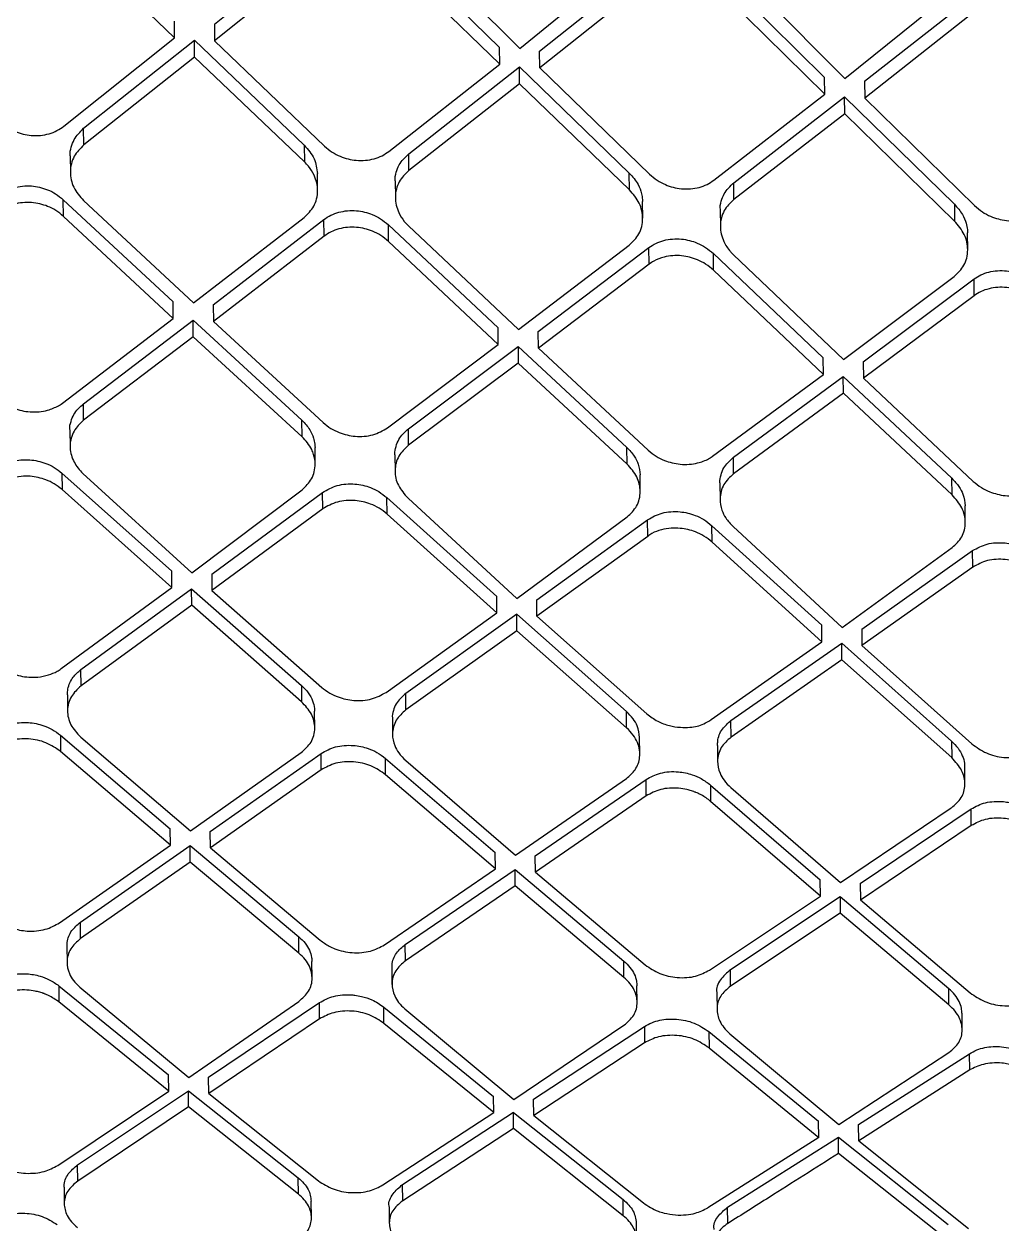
# Model space of a CAD drawing. Extents: x 832 to 912, y 781 to 934.
# Drawn here: x 854.714 to 855.789, y 879.053 to 880.372 of the extents above; entities that cross this region are included whole.
import ezdxf

# ---------------------------------------------------------------- set-up
doc = ezdxf.new("R2010")
doc.units = 0
doc.header["$MEASUREMENT"] = 0
doc.layers.add('1', color=4, linetype='Continuous')

# ---------------------------------------------------------------- blocks, each defined once
blk = doc.blocks.new('pillow top view')
at = {"layer": '1', "color": 3, "linetype": 'Continuous', "lineweight": 25}
for p, q in [((2.3288, -3.4633), (2.2127, -3.3423)), ((2.3732, -3.45), (2.4987, -3.357)), ((2.4981, -3.3754), (2.3726, -3.4684)), ((2.5692, -3.3655), (2.6851, -3.4881)), ((2.5923, -3.3658), (2.7073, -3.4899)), ((2.6846, -3.5065), (2.5686, -3.384)), ((2.7073, -3.4899), (2.832, -3.3963)), ((2.729, -3.4937), (2.8544, -3.4018)), ((2.9249, -3.4111), (3.0408, -3.5351)), ((2.948, -3.4116), (3.063, -3.5372)), ((2.8539, -3.4203), (2.7284, -3.5121)), ((3.0402, -3.5536), (2.9243, -3.4296)), ((2.3288, -3.4633), (2.3293, -3.4449)), ((2.3732, -3.45), (2.3726, -3.4684)), ((3.063, -3.5372), (3.1877, -3.4445)), ((3.0846, -3.5411), (3.2101, -3.4503)), ((2.2033, -3.5554), (2.3288, -3.4633)), ((2.2249, -3.5586), (2.3504, -3.4668)), ((2.3498, -3.4852), (2.3504, -3.4668)), ((2.3504, -3.4668), (2.4664, -3.5868)), ((2.3726, -3.4684), (2.4887, -3.5887)), ((3.2095, -3.4688), (3.0841, -3.5596)), ((2.3498, -3.4852), (2.2244, -3.5769)), ((2.4659, -3.6051), (2.3498, -3.4852)), ((2.6846, -3.5065), (2.6851, -3.4881)), ((2.7284, -3.5121), (2.729, -3.4937)), ((2.5591, -3.5973), (2.6846, -3.5065)), ((2.5808, -3.6008), (2.7062, -3.5102)), ((2.7056, -3.5287), (2.7062, -3.5103)), ((2.7062, -3.5102), (2.8222, -3.6316)), ((2.7284, -3.5121), (2.8444, -3.6338)), ((2.7056, -3.5287), (2.5802, -3.6191)), ((2.8216, -3.65), (2.7056, -3.5287)), ((3.0402, -3.5536), (3.0408, -3.5351)), ((3.0846, -3.5411), (3.0841, -3.5596)), ((2.2244, -3.5769), (2.2249, -3.5586)), ((2.9148, -3.6432), (3.0402, -3.5536)), ((2.9365, -3.6468), (3.0619, -3.5575)), ((3.0613, -3.576), (3.0619, -3.5575)), ((3.0619, -3.5575), (3.1778, -3.6802)), ((3.0841, -3.5596), (3.2, -3.6826)), ((2.209, -3.5881), (2.2084, -3.6064)), ((2.4664, -3.5868), (2.4659, -3.6051)), ((3.0613, -3.576), (2.9359, -3.6652)), ((3.1772, -3.6986), (3.0613, -3.576)), ((2.5802, -3.6191), (2.5808, -3.6008)), ((2.4791, -3.6369), (2.4797, -3.6186)), ((2.1989, -3.6544), (2.1994, -3.6361)), ((2.1994, -3.6361), (2.3156, -3.7531)), ((2.2216, -3.638), (2.3378, -3.7552)), ((2.5648, -3.6301), (2.5642, -3.6484)), ((2.8216, -3.65), (2.8222, -3.6316)), ((2.9359, -3.6652), (2.9365, -3.6468)), ((2.315, -3.7713), (2.1989, -3.6544)), ((2.3378, -3.7552), (2.4632, -3.6661)), ((2.8349, -3.6819), (2.8354, -3.6636)), ((2.3594, -3.7582), (2.4848, -3.6694)), ((2.4842, -3.6877), (2.4848, -3.6694)), ((2.5547, -3.6963), (2.5553, -3.678)), ((2.5553, -3.678), (2.6714, -3.7961)), ((2.5775, -3.6801), (2.6936, -3.7986)), ((2.9205, -3.6759), (2.9199, -3.6943)), ((3.1778, -3.6802), (3.1773, -3.6986)), ((2.4842, -3.6877), (2.3589, -3.7764)), ((2.6708, -3.8144), (2.5547, -3.6963)), ((2.6936, -3.7986), (2.8189, -3.7109)), ((2.7152, -3.8017), (2.8405, -3.7144)), ((2.84, -3.7327), (2.8405, -3.7144)), ((3.1905, -3.7307), (3.1911, -3.7123)), ((2.84, -3.7327), (2.7147, -3.8199)), ((2.9104, -3.742), (2.911, -3.7237)), ((2.911, -3.7237), (3.0271, -3.843)), ((2.9332, -3.7261), (3.0492, -3.8458)), ((3.0265, -3.8613), (2.9104, -3.7421)), ((2.315, -3.7713), (2.3156, -3.7531)), ((2.3594, -3.7582), (2.3589, -3.7764)), ((3.0492, -3.8458), (3.1745, -3.7595)), ((2.1897, -3.8594), (2.315, -3.7713)), ((3.0709, -3.8491), (3.1962, -3.7631)), ((3.1956, -3.7815), (3.1962, -3.7632)), ((2.2125, -3.8611), (2.3367, -3.7742)), ((2.3361, -3.7924), (2.3367, -3.7742)), ((2.3367, -3.7742), (2.4517, -3.8887)), ((2.3589, -3.7764), (2.475, -3.8923)), ((3.1956, -3.7815), (3.0703, -3.8673)), ((2.3361, -3.7924), (2.212, -3.8793)), ((2.4512, -3.9069), (2.3361, -3.7924)), ((2.6708, -3.8144), (2.6714, -3.7961)), ((2.7147, -3.8199), (2.7152, -3.8017)), ((2.5455, -3.9008), (2.6708, -3.8144)), ((2.5684, -3.9028), (2.6925, -3.8174)), ((2.6925, -3.8175), (2.6919, -3.8357)), ((2.6925, -3.8174), (2.8075, -3.933)), ((2.7147, -3.8199), (2.8308, -3.9369)), ((2.6919, -3.8357), (2.5678, -3.921)), ((2.8069, -3.9512), (2.6919, -3.8357)), ((3.0265, -3.8613), (3.0271, -3.843)), ((3.0709, -3.8491), (3.0703, -3.8673)), ((2.212, -3.8793), (2.2125, -3.8611)), ((2.9012, -3.9462), (3.0265, -3.8613)), ((2.9241, -3.9484), (3.0481, -3.8646)), ((3.0476, -3.8828), (3.0481, -3.8646)), ((3.0481, -3.8646), (3.1631, -3.9811)), ((3.0703, -3.8673), (3.1864, -3.9854)), ((2.1966, -3.8894), (2.196, -3.9075)), ((2.4512, -3.9069), (2.4517, -3.8887)), ((3.0476, -3.8828), (2.9235, -3.9666)), ((3.1626, -3.9993), (3.0476, -3.8828)), ((2.5678, -3.921), (2.5684, -3.9028)), ((2.4645, -3.9374), (2.465, -3.9193)), ((2.5525, -3.9308), (2.5519, -3.949)), ((2.1859, -3.9363), (2.1854, -3.9544)), ((2.1859, -3.9363), (2.3022, -4.0488)), ((2.209, -3.9376), (2.3244, -4.0515)), ((2.8069, -3.9512), (2.8075, -3.933)), ((2.3016, -4.0669), (2.1854, -3.9544)), ((2.9235, -3.9666), (2.9241, -3.9484)), ((2.3244, -4.0515), (2.4489, -3.9651)), ((2.3461, -4.0538), (2.4713, -3.969)), ((2.4708, -3.9871), (2.4713, -3.9691)), ((2.8202, -3.9818), (2.8208, -3.9637)), ((2.5412, -3.9956), (2.5418, -3.9775)), ((2.5418, -3.9775), (2.658, -4.0909)), ((2.5649, -3.9791), (2.6802, -4.0939)), ((2.9082, -3.9761), (2.9076, -3.9943)), ((3.1626, -3.9993), (3.1631, -3.9811)), ((2.4708, -3.9871), (2.3455, -4.0718)), ((2.6575, -4.109), (2.5412, -3.9956)), ((2.6802, -4.0939), (2.8046, -4.0093)), ((2.7019, -4.0963), (2.8271, -4.0133)), ((2.8265, -4.0315), (2.8271, -4.0133)), ((2.897, -4.0407), (2.8975, -4.0226)), ((2.8975, -4.0226), (3.0138, -4.1368)), ((3.1759, -4.03), (3.1764, -4.0118)), ((2.8265, -4.0315), (2.7013, -4.1144)), ((2.9206, -4.0245), (3.0359, -4.1402)), ((2.3017, -4.0669), (2.3022, -4.0488)), ((3.0132, -4.1549), (2.897, -4.0407)), ((3.0359, -4.1402), (3.1603, -4.0572)), ((3.0576, -4.1427), (3.1827, -4.0614)), ((3.1822, -4.0796), (3.1827, -4.0614)), ((2.1764, -4.1511), (2.3017, -4.0669)), ((2.1981, -4.153), (2.3233, -4.0691)), ((2.3228, -4.0871), (2.3233, -4.0691)), ((2.3233, -4.0691), (2.4397, -4.18)), ((2.3455, -4.0718), (2.4618, -4.1831)), ((2.3228, -4.0872), (2.1976, -4.171)), ((2.4391, -4.198), (2.3228, -4.0872)), ((3.1822, -4.0796), (3.057, -4.1608)), ((2.6575, -4.109), (2.658, -4.0909)), ((2.7013, -4.1144), (2.7019, -4.0963)), ((2.5323, -4.1914), (2.6575, -4.109)), ((2.6792, -4.1113), (2.554, -4.1934)), ((2.6786, -4.1294), (2.6792, -4.1114)), ((2.7955, -4.223), (2.6792, -4.1114)), ((2.7013, -4.1144), (2.8176, -4.2264)), ((2.6786, -4.1294), (2.5534, -4.2114)), ((2.7949, -4.241), (2.6786, -4.1294)), ((3.0132, -4.1549), (3.0138, -4.1368)), ((2.1976, -4.171), (2.1981, -4.153)), ((2.8881, -4.2355), (3.0132, -4.1549)), ((2.9098, -4.2376), (3.0349, -4.1574)), ((3.0343, -4.1755), (3.0349, -4.1574)), ((3.0349, -4.1574), (3.1511, -4.2698)), ((3.057, -4.1608), (3.1733, -4.2736)), ((2.1822, -4.1802), (2.1817, -4.198)), ((2.4397, -4.18), (2.4391, -4.198)), ((3.0343, -4.1755), (2.9092, -4.2557)), ((3.1506, -4.2878), (3.0343, -4.1755)), ((2.5534, -4.2114), (2.554, -4.1934)), ((2.4524, -4.2272), (2.453, -4.2091)), ((2.5381, -4.2201), (2.5376, -4.2381)), ((2.1728, -4.2242), (2.1723, -4.2421)), ((2.1728, -4.2242), (2.2892, -4.3319)), ((2.195, -4.2271), (2.3114, -4.3351)), ((2.7949, -4.241), (2.7955, -4.223)), ((2.2887, -4.3498), (2.1723, -4.2421)), ((2.9092, -4.2557), (2.9098, -4.2376)), ((2.3114, -4.3351), (2.4365, -4.2539)), ((2.3331, -4.3366), (2.4582, -4.2558)), ((2.4577, -4.2737), (2.4582, -4.2558)), ((2.8082, -4.2701), (2.8088, -4.2522)), ((2.4577, -4.2737), (2.3326, -4.3546)), ((2.5282, -4.2819), (2.5287, -4.2639)), ((2.5287, -4.2639), (2.6451, -4.3722)), ((2.5509, -4.2672), (2.6673, -4.3758)), ((2.8939, -4.2642), (2.8933, -4.282)), ((3.1512, -4.2698), (3.1506, -4.2878)), ((2.6446, -4.3902), (2.5282, -4.2819)), ((2.6673, -4.3758), (2.7924, -4.2966)), ((2.689, -4.3775), (2.814, -4.2985)), ((2.8135, -4.3165), (2.814, -4.2985)), ((3.1639, -4.3172), (3.1645, -4.2988)), ((2.8845, -4.3075), (2.8839, -4.3254)), ((2.8845, -4.3074), (3.0009, -4.4163)), ((2.9067, -4.3111), (3.023, -4.4203)), ((2.8135, -4.3165), (2.6884, -4.3954)), ((3.0003, -4.4343), (2.8839, -4.3254)), ((2.2887, -4.3498), (2.2892, -4.3319)), ((2.3326, -4.3546), (2.3331, -4.3366)), ((2.1636, -4.4302), (2.2887, -4.3498)), ((2.1865, -4.4306), (2.3104, -4.3512)), ((2.3098, -4.3692), (2.3104, -4.3513)), ((2.3104, -4.3512), (2.4258, -4.4561)), ((3.023, -4.4203), (3.148, -4.343)), ((3.0447, -4.422), (3.1697, -4.3451)), ((3.1692, -4.3631), (3.1697, -4.3451)), ((2.3326, -4.3546), (2.449, -4.4607)), ((3.0442, -4.44), (3.1692, -4.3631)), ((2.3098, -4.3692), (2.1859, -4.4485)), ((2.4252, -4.474), (2.3098, -4.3692)), ((2.6446, -4.3902), (2.6451, -4.3722)), ((2.6884, -4.3954), (2.689, -4.3774)), ((2.5195, -4.4686), (2.6446, -4.3902)), ((2.5424, -4.4691), (2.6663, -4.3917)), ((2.6657, -4.4097), (2.6663, -4.3917)), ((2.6663, -4.3917), (2.7816, -4.497)), ((2.6884, -4.3954), (2.8049, -4.5021)), ((2.6657, -4.4097), (2.5419, -4.487)), ((2.7811, -4.5149), (2.6657, -4.4097)), ((3.0003, -4.4343), (3.0009, -4.4163)), ((2.1859, -4.4485), (2.1865, -4.4306)), ((3.0447, -4.422), (3.0442, -4.44)), ((2.8754, -4.5107), (3.0003, -4.4343)), ((3.022, -4.4359), (2.8983, -4.5112)), ((3.022, -4.4359), (3.0215, -4.4538)), ((3.1374, -4.5416), (3.022, -4.4359)), ((3.0442, -4.44), (3.1606, -4.5471)), ((2.1706, -4.4566), (2.1701, -4.4743)), ((2.4252, -4.474), (2.4258, -4.4561)), ((3.0215, -4.4538), (2.8977, -4.5292)), ((3.1368, -4.5595), (3.0215, -4.4538)), ((2.5419, -4.487), (2.5424, -4.4691)), ((2.4386, -4.5019), (2.4391, -4.4838)), ((2.5266, -4.4947), (2.526, -4.5125)), ((2.7811, -4.5149), (2.7816, -4.497)), ((2.1601, -4.4994), (2.1595, -4.5172)), ((2.1601, -4.4994), (2.2767, -4.6019)), ((2.1831, -4.5018), (2.2988, -4.6058)), ((2.8977, -4.5292), (2.8983, -4.5112)), ((2.2761, -4.6198), (2.1595, -4.5172)), ((2.7944, -4.5427), (2.795, -4.5247)), ((2.2988, -4.6058), (2.4231, -4.5271)), ((2.3206, -4.6064), (2.4456, -4.5293)), ((2.445, -4.5471), (2.4456, -4.5293)), ((2.5155, -4.5549), (2.5161, -4.537)), ((2.5161, -4.537), (2.6326, -4.6399)), ((2.8824, -4.5363), (2.8819, -4.5542)), ((2.445, -4.5471), (2.32, -4.6243)), ((2.5391, -4.5399), (2.6548, -4.6441)), ((3.1368, -4.5595), (3.1374, -4.5416)), ((2.6321, -4.6577), (2.5155, -4.5549)), ((2.6548, -4.6441), (2.779, -4.5675)), ((2.6765, -4.6448), (2.8014, -4.5698)), ((2.8014, -4.5698), (2.8009, -4.5877)), ((3.1502, -4.5872), (3.1508, -4.5692)), ((2.8009, -4.5877), (2.6759, -4.6626)), ((2.8719, -4.5782), (2.8714, -4.5961)), ((2.8719, -4.5782), (2.9885, -4.6813)), ((2.8949, -4.5815), (3.0106, -4.686)), ((2.2761, -4.6198), (2.2767, -4.6019)), ((2.8714, -4.5961), (2.9879, -4.6992)), ((2.32, -4.6243), (2.3206, -4.6064)), ((3.0106, -4.686), (3.1347, -4.6116)), ((3.0323, -4.6867), (3.1572, -4.6139)), ((3.1567, -4.6318), (3.1572, -4.6139)), ((2.1511, -4.6966), (2.2761, -4.6198)), ((2.1729, -4.6969), (2.2979, -4.6203)), ((2.2979, -4.6204), (2.4145, -4.7208)), ((2.32, -4.6243), (2.4366, -4.7251)), ((2.2973, -4.6382), (2.1723, -4.7147)), ((2.414, -4.7387), (2.2973, -4.6382)), ((2.6321, -4.6577), (2.6326, -4.6399)), ((3.1567, -4.6318), (3.0318, -4.7046)), ((2.6759, -4.6626), (2.6765, -4.6448)), ((2.5072, -4.7324), (2.6321, -4.6577)), ((2.5289, -4.7327), (2.6538, -4.6583)), ((2.6533, -4.6762), (2.6538, -4.6584)), ((2.6538, -4.6584), (2.7705, -4.759)), ((2.6759, -4.6626), (2.7926, -4.7636)), ((2.6533, -4.6762), (2.5283, -4.7506)), ((2.7699, -4.7768), (2.6533, -4.6762)), ((2.9879, -4.6992), (2.9885, -4.6813)), ((3.0318, -4.7046), (3.0323, -4.6867)), ((2.1723, -4.7147), (2.1729, -4.6968)), ((2.9879, -4.6992), (2.8631, -4.7717)), ((2.8848, -4.772), (3.0097, -4.6998)), ((3.0091, -4.7177), (3.0097, -4.6999)), ((3.0097, -4.6998), (3.1263, -4.8006)), ((3.0318, -4.7046), (3.1484, -4.8057)), ((2.1571, -4.7215), (2.1565, -4.7393)), ((2.414, -4.7387), (2.4145, -4.7208)), ((3.1258, -4.8184), (3.0091, -4.7177)), ((2.5283, -4.7506), (2.5289, -4.7327)), ((2.4274, -4.7651), (2.4279, -4.7472)), ((2.5131, -4.757), (2.5125, -4.7747)), ((2.7699, -4.7768), (2.7705, -4.759)), ((2.8843, -4.7898), (2.8848, -4.772)), ((2.7833, -4.8031), (2.7839, -4.7852))]:
    blk.add_line(p, q, dxfattribs=at)
at = {"layer": '1', "color": 3, "linetype": 'Continuous', "lineweight": 25, "flags": 128}
for points in [[(2.3461, -4.0538), (2.3458, -4.0639), (2.3455, -4.0718)], [(3.0576, -4.1427), (3.0573, -4.1529), (3.057, -4.1608)], [(2.2973, -4.6382), (2.2976, -4.6282), (2.2979, -4.6204)]]:
    blk.add_lwpolyline(points, dxfattribs=at)
at = {"layer": '1', "color": 3, "linetype": 'Continuous', "lineweight": 25}
for points, knots in [([(2.1328, -3.5476), (2.1354, -3.5499), (2.1403, -3.5544), (2.1517, -3.5607), (2.1643, -3.5643), (2.1771, -3.5647), (2.1867, -3.5633), (2.1957, -3.5603), (2.2008, -3.557), (2.2033, -3.5554)], [0, 0, 0, 0, 0.137931, 0.267118, 0.498749, 0.625077, 0.750521, 0.875406, 1, 1, 1, 1]), ([(2.209, -3.5881), (2.209, -3.588), (2.2084, -3.5848), (2.2104, -3.5787), (2.2144, -3.5682), (2.2208, -3.5624), (2.2249, -3.5586)], [0, 0, 0, 0, 0.007618, 0.284596, 0.542515, 1, 1, 1, 1]), ([(2.2244, -3.5769), (2.2203, -3.5807), (2.2139, -3.5865), (2.2095, -3.5971), (2.2076, -3.6085), (2.2101, -3.6234), (2.2178, -3.6331), (2.2216, -3.638)], [0, 0, 0, 0, 0.231932, 0.362006, 0.501295, 0.750411, 1, 1, 1, 1]), ([(2.4664, -3.5868), (2.4704, -3.5918), (2.4783, -3.6016), (2.4792, -3.613), (2.4796, -3.6186)], [0, 0, 0, 0, 0.505875, 1, 1, 1, 1]), ([(2.4887, -3.5887), (2.4912, -3.5911), (2.4962, -3.5957), (2.5076, -3.6021), (2.5202, -3.6059), (2.5329, -3.6064), (2.5426, -3.605), (2.5516, -3.6021), (2.5566, -3.5989), (2.5591, -3.5973)], [0, 0, 0, 0, 0.139408, 0.269096, 0.498823, 0.625995, 0.751714, 0.876274, 1, 1, 1, 1]), ([(2.5649, -3.63), (2.5649, -3.6299), (2.5643, -3.6267), (2.5662, -3.6207), (2.5702, -3.6103), (2.5766, -3.6045), (2.5808, -3.6008)], [0, 0, 0, 0, 0.012125, 0.284702, 0.540354, 1, 1, 1, 1]), ([(2.4632, -3.6661), (2.4673, -3.6624), (2.4737, -3.6566), (2.478, -3.6461), (2.4799, -3.6347), (2.4775, -3.622), (2.4715, -3.6114), (2.4674, -3.6068), (2.4659, -3.6051)], [0, 0, 0, 0, 0.23474, 0.363876, 0.500684, 0.749432, 0.91204, 1, 1, 1, 1]), ([(2.1289, -3.6283), (2.1315, -3.6267), (2.1366, -3.6235), (2.1456, -3.6205), (2.1551, -3.6191), (2.1678, -3.6194), (2.1803, -3.623), (2.1918, -3.6292), (2.1968, -3.6338), (2.1994, -3.6361)], [0, 0, 0, 0, 0.125194, 0.250131, 0.375102, 0.50031, 0.729632, 0.859766, 1, 1, 1, 1]), ([(2.5802, -3.6191), (2.5761, -3.6229), (2.5697, -3.6287), (2.5653, -3.6392), (2.5634, -3.6506), (2.5658, -3.6632), (2.5717, -3.6737), (2.5759, -3.6784), (2.5775, -3.6801)], [0, 0, 0, 0, 0.233274, 0.362765, 0.500649, 0.749474, 0.907354, 1, 1, 1, 1]), ([(2.1989, -3.6544), (2.1963, -3.652), (2.1912, -3.6475), (2.1798, -3.6413), (2.1672, -3.6377), (2.1546, -3.6373), (2.144, -3.639), (2.135, -3.6419), (2.13, -3.6454), (2.1284, -3.6466)], [0, 0, 0, 0, 0.140201, 0.270322, 0.499738, 0.62522, 0.749352, 0.915741, 1, 1, 1, 1]), ([(2.8222, -3.6316), (2.8256, -3.6358), (2.8314, -3.643), (2.8347, -3.6535), (2.8354, -3.6598), (2.8355, -3.6627), (2.8354, -3.6634), (2.8354, -3.6636)], [0, 0, 0, 0, 0.430623, 0.74266, 0.935449, 0.986942, 1, 1, 1, 1]), ([(2.8444, -3.6338), (2.847, -3.6362), (2.852, -3.6409), (2.8634, -3.6474), (2.876, -3.6513), (2.8887, -3.6519), (2.8983, -3.6507), (2.9073, -3.6478), (2.9123, -3.6447), (2.9148, -3.6432)], [0, 0, 0, 0, 0.140922, 0.271148, 0.499023, 0.626951, 0.75287, 0.877105, 1, 1, 1, 1]), ([(2.8189, -3.7109), (2.8231, -3.7072), (2.8295, -3.7014), (2.8338, -3.691), (2.8356, -3.6797), (2.8331, -3.6648), (2.8255, -3.6549), (2.8216, -3.65)], [0, 0, 0, 0, 0.236249, 0.365123, 0.501021, 0.750004, 1, 1, 1, 1]), ([(2.9206, -3.6759), (2.9206, -3.6758), (2.9199, -3.6727), (2.9219, -3.6667), (2.9259, -3.6563), (2.9323, -3.6505), (2.9365, -3.6468)], [0, 0, 0, 0, 0.006946, 0.280456, 0.537242, 1, 1, 1, 1]), ([(2.4848, -3.6694), (2.4873, -3.6678), (2.4924, -3.6646), (2.5014, -3.6618), (2.511, -3.6604), (2.5236, -3.6609), (2.5361, -3.6646), (2.5475, -3.6709), (2.5526, -3.6756), (2.5553, -3.678)], [0, 0, 0, 0, 0.124244, 0.248782, 0.373909, 0.499971, 0.727064, 0.857878, 1, 1, 1, 1]), ([(2.9359, -3.6652), (2.9318, -3.6689), (2.9254, -3.6747), (2.921, -3.6851), (2.9191, -3.6965), (2.9216, -3.7097), (2.9276, -3.7198), (2.9316, -3.7245), (2.9328, -3.7257), (2.9331, -3.7261), (2.9332, -3.7261)], [0, 0, 0, 0, 0.234606, 0.363703, 0.500538, 0.749357, 0.931672, 0.98015, 0.997719, 1, 1, 1, 1]), ([(2.5547, -3.6963), (2.5521, -3.6939), (2.547, -3.6892), (2.5355, -3.6829), (2.523, -3.6792), (2.5104, -3.6787), (2.5008, -3.68), (2.4918, -3.6829), (2.4868, -3.6861), (2.4842, -3.6877)], [0, 0, 0, 0, 0.142088, 0.27285, 0.499876, 0.625283, 0.750677, 0.875485, 1, 1, 1, 1]), ([(3.1778, -3.6802), (3.1809, -3.6839), (3.1863, -3.6906), (3.1899, -3.7005), (3.1911, -3.7075), (3.1911, -3.7111), (3.1911, -3.7123)], [0, 0, 0, 0, 0.386544, 0.683238, 0.889684, 1, 1, 1, 1]), ([(3.2, -3.6826), (3.2026, -3.6851), (3.2077, -3.6899), (3.2191, -3.6965), (3.2316, -3.7004), (3.2443, -3.7012), (3.254, -3.7001), (3.2629, -3.6973), (3.2679, -3.6943), (3.2704, -3.6927)], [0, 0, 0, 0, 0.14245, 0.273216, 0.499263, 0.627877, 0.753978, 0.8779, 1, 1, 1, 1]), ([(2.8405, -3.7144), (2.843, -3.7128), (2.8481, -3.7097), (2.8571, -3.7069), (2.8667, -3.7057), (2.8792, -3.7063), (2.8917, -3.7101), (2.9032, -3.7165), (2.9083, -3.7213), (2.911, -3.7237)], [0, 0, 0, 0, 0.123338, 0.247544, 0.372876, 0.499554, 0.724317, 0.85586, 1, 1, 1, 1]), ([(3.1745, -3.7595), (3.1787, -3.7558), (3.1851, -3.7501), (3.1894, -3.7397), (3.1912, -3.7284), (3.1888, -3.7135), (3.1811, -3.7035), (3.1773, -3.6986)], [0, 0, 0, 0, 0.237496, 0.36597, 0.500786, 0.750071, 1, 1, 1, 1]), ([(2.9104, -3.742), (2.9077, -3.7396), (2.9026, -3.7349), (2.8911, -3.7284), (2.8787, -3.7247), (2.8662, -3.724), (2.8556, -3.7254), (2.8467, -3.7282), (2.8416, -3.7315), (2.84, -3.7327)], [0, 0, 0, 0, 0.144063, 0.275617, 0.500519, 0.626061, 0.749498, 0.916124, 1, 1, 1, 1]), ([(3.1962, -3.7631), (3.1987, -3.7616), (3.2037, -3.7586), (3.2126, -3.7559), (3.2223, -3.7548), (3.2348, -3.7555), (3.2472, -3.7594), (3.2587, -3.7659), (3.2639, -3.7707), (3.2666, -3.7732)], [0, 0, 0, 0, 0.122488, 0.246337, 0.37182, 0.499122, 0.721474, 0.853797, 1, 1, 1, 1]), ([(3.266, -3.7916), (3.2633, -3.7891), (3.2581, -3.7843), (3.2466, -3.7778), (3.2342, -3.7739), (3.2217, -3.7731), (3.2121, -3.7743), (3.2031, -3.7769), (3.1981, -3.78), (3.1956, -3.7815)], [0, 0, 0, 0, 0.146171, 0.278439, 0.500626, 0.627111, 0.752902, 0.877106, 1, 1, 1, 1]), ([(2.1192, -3.8516), (2.1218, -3.8539), (2.1268, -3.8583), (2.1383, -3.8644), (2.1509, -3.8679), (2.1635, -3.8682), (2.1744, -3.8667), (2.1829, -3.8635), (2.1881, -3.8608), (2.1895, -3.8595), (2.1897, -3.8594)], [0, 0, 0, 0, 0.139576, 0.269364, 0.498939, 0.625726, 0.749305, 0.925688, 0.990883, 1, 1, 1, 1]), ([(2.1968, -3.8894), (2.1967, -3.8891), (2.1961, -3.8859), (2.1981, -3.8801), (2.2021, -3.8702), (2.2084, -3.8647), (2.2125, -3.8611)], [0, 0, 0, 0, 0.025826, 0.29209, 0.543406, 1, 1, 1, 1]), ([(2.212, -3.8793), (2.2079, -3.8829), (2.2016, -3.8885), (2.1972, -3.8985), (2.1952, -3.9093), (2.1978, -3.9228), (2.2043, -3.9327), (2.2085, -3.9371), (2.209, -3.9376)], [0, 0, 0, 0, 0.234839, 0.364039, 0.500871, 0.749903, 0.972482, 1, 1, 1, 1]), ([(2.4517, -3.8887), (2.4548, -3.8923), (2.4602, -3.8985), (2.4638, -3.9079), (2.465, -3.9146), (2.465, -3.9181), (2.465, -3.9193)], [0, 0, 0, 0, 0.384638, 0.680581, 0.887555, 1, 1, 1, 1]), ([(2.475, -3.8923), (2.4777, -3.8947), (2.4828, -3.8992), (2.4943, -3.9053), (2.5069, -3.9089), (2.5195, -3.9094), (2.5323, -3.9078), (2.5403, -3.9036), (2.5455, -3.9008)], [0, 0, 0, 0, 0.141969, 0.272714, 0.499681, 0.628286, 0.754613, 1, 1, 1, 1]), ([(2.5525, -3.9308), (2.5525, -3.9306), (2.5524, -3.9275), (2.5537, -3.9218), (2.558, -3.9118), (2.5643, -3.9064), (2.5684, -3.9028)], [0, 0, 0, 0, 0.018274, 0.285668, 0.538572, 1, 1, 1, 1]), ([(2.4489, -3.9651), (2.453, -3.9615), (2.4593, -3.9559), (2.4634, -3.9459), (2.4649, -3.9369), (2.4639, -3.9286), (2.4603, -3.9178), (2.4551, -3.9115), (2.4512, -3.9069)], [0, 0, 0, 0, 0.237867, 0.366142, 0.500424, 0.664221, 0.7504, 1, 1, 1, 1]), ([(2.1154, -3.9286), (2.1207, -3.9258), (2.1287, -3.9215), (2.1415, -3.9199), (2.154, -3.9202), (2.1665, -3.9236), (2.1781, -3.9296), (2.1832, -3.934), (2.1859, -3.9363)], [0, 0, 0, 0, 0.247381, 0.372769, 0.499004, 0.725335, 0.856705, 1, 1, 1, 1]), ([(2.5678, -3.921), (2.5637, -3.9246), (2.5574, -3.9301), (2.553, -3.94), (2.5511, -3.9508), (2.5535, -3.965), (2.5611, -3.9744), (2.5649, -3.9791)], [0, 0, 0, 0, 0.236764, 0.365515, 0.500977, 0.750081, 1, 1, 1, 1]), ([(2.1854, -3.9544), (2.1827, -3.9521), (2.1775, -3.9477), (2.166, -3.9417), (2.1535, -3.9383), (2.1405, -3.9379), (2.1298, -3.9396), (2.121, -3.9426), (2.1164, -3.9457), (2.1149, -3.9467)], [0, 0, 0, 0, 0.142991, 0.274088, 0.49981, 0.625471, 0.769234, 0.921186, 1, 1, 1, 1]), ([(2.8075, -3.933), (2.8103, -3.9362), (2.8153, -3.942), (2.82, -3.9526), (2.8205, -3.9597), (2.8208, -3.9637)], [0, 0, 0, 0, 0.348117, 0.631315, 1, 1, 1, 1]), ([(2.8308, -3.9369), (2.8335, -3.9394), (2.8387, -3.944), (2.8502, -3.9502), (2.8626, -3.9538), (2.8751, -3.9545), (2.886, -3.9532), (2.8945, -3.9502), (2.8997, -3.9476), (2.9011, -3.9464), (2.9012, -3.9462)], [0, 0, 0, 0, 0.144327, 0.27574, 0.499174, 0.626638, 0.749398, 0.925985, 0.990995, 1, 1, 1, 1]), ([(2.8046, -4.0093), (2.8088, -4.0057), (2.8151, -4.0002), (2.8192, -3.9902), (2.8209, -3.9795), (2.8184, -3.9653), (2.8108, -3.9559), (2.8069, -3.9512)], [0, 0, 0, 0, 0.239608, 0.367578, 0.500799, 0.750022, 1, 1, 1, 1]), ([(2.9083, -3.9761), (2.9082, -3.976), (2.9078, -3.9729), (2.9095, -3.9673), (2.9135, -3.9574), (2.9199, -3.9519), (2.9241, -3.9484)], [0, 0, 0, 0, 0.014218, 0.27984, 0.532846, 1, 1, 1, 1]), ([(2.4713, -3.969), (2.4766, -3.9663), (2.4845, -3.9621), (2.4973, -3.9606), (2.5098, -3.961), (2.5222, -3.9645), (2.5338, -3.9705), (2.539, -3.9751), (2.5418, -3.9775)], [0, 0, 0, 0, 0.245861, 0.371796, 0.499392, 0.721169, 0.853557, 1, 1, 1, 1]), ([(2.9235, -3.9666), (2.9194, -3.9701), (2.913, -3.9756), (2.9087, -3.9855), (2.9071, -3.9949), (2.9084, -4.005), (2.9129, -4.0155), (2.9178, -4.0213), (2.9206, -4.0245)], [0, 0, 0, 0, 0.237929, 0.366028, 0.50002, 0.686271, 0.827281, 1, 1, 1, 1]), ([(2.5412, -3.9956), (2.5385, -3.9932), (2.5332, -3.9887), (2.5217, -3.9826), (2.5092, -3.9792), (2.4968, -3.9787), (2.484, -3.9802), (2.476, -3.9844), (2.4707, -3.9871)], [0, 0, 0, 0, 0.146291, 0.278619, 0.500655, 0.62748, 0.753465, 1, 1, 1, 1]), ([(3.1631, -3.9811), (3.1658, -3.9842), (3.1706, -3.9898), (3.1756, -4.0003), (3.1761, -4.0076), (3.1764, -4.0118)], [0, 0, 0, 0, 0.329746, 0.607738, 1, 1, 1, 1]), ([(3.1864, -3.9854), (3.1892, -3.9879), (3.1944, -3.9926), (3.206, -3.9988), (3.2184, -4.0026), (3.2309, -4.0033), (3.2438, -4.0021), (3.2517, -3.998), (3.2569, -3.9954)], [0, 0, 0, 0, 0.147384, 0.279964, 0.500016, 0.630532, 0.75744, 1, 1, 1, 1]), ([(2.8271, -4.0133), (2.8323, -4.0106), (2.8402, -4.0066), (2.853, -4.0052), (2.8654, -4.0058), (2.8778, -4.0093), (2.8894, -4.0154), (2.8947, -4.0201), (2.8975, -4.0226)], [0, 0, 0, 0, 0.244276, 0.370481, 0.499077, 0.716193, 0.849837, 1, 1, 1, 1]), ([(3.1603, -4.0572), (3.1644, -4.0536), (3.1708, -4.0482), (3.1749, -4.0383), (3.1766, -4.0277), (3.1741, -4.0135), (3.1664, -4.0041), (3.1626, -3.9993)], [0, 0, 0, 0, 0.241087, 0.368618, 0.500662, 0.75038, 1, 1, 1, 1]), ([(2.897, -4.0407), (2.8941, -4.0382), (2.8888, -4.0335), (2.8772, -4.0275), (2.8649, -4.024), (2.8521, -4.0233), (2.8414, -4.0247), (2.8327, -4.0274), (2.8281, -4.0304), (2.8265, -4.0315)], [0, 0, 0, 0, 0.149774, 0.283217, 0.500364, 0.626172, 0.769609, 0.922143, 1, 1, 1, 1]), ([(3.1827, -4.0614), (3.1879, -4.0588), (3.1958, -4.0549), (3.2086, -4.0536), (3.2208, -4.0543), (3.2331, -4.0579), (3.2448, -4.064), (3.2502, -4.0688), (3.2532, -4.0714)], [0, 0, 0, 0, 0.2425321, 0.3686035, 0.4976617, 0.7102802, 0.845587, 1, 1, 1, 1]), ([(3.2526, -4.0895), (3.2477, -4.0855), (3.2378, -4.0775), (3.2213, -4.0726), (3.2081, -4.0718), (3.1953, -4.073), (3.1874, -4.077), (3.1822, -4.0796)], [0, 0, 0, 0, 0.250206, 0.49983, 0.629112, 0.755904, 1, 1, 1, 1]), ([(2.1059, -4.1435), (2.1086, -4.1458), (2.1136, -4.15), (2.1252, -4.1559), (2.1378, -4.1592), (2.1514, -4.1596), (2.1621, -4.1578), (2.1707, -4.1548), (2.1749, -4.1521), (2.1764, -4.1511)], [0, 0, 0, 0, 0.140949, 0.268695, 0.501238, 0.625923, 0.787411, 0.924726, 1, 1, 1, 1]), ([(2.1824, -4.1803), (2.1825, -4.1781), (2.183, -4.1713), (2.188, -4.1613), (2.195, -4.1555), (2.1981, -4.153)], [0, 0, 0, 0, 0.209293, 0.653212, 1, 1, 1, 1]), ([(2.1976, -4.171), (2.1934, -4.1745), (2.1871, -4.1799), (2.1828, -4.1895), (2.1809, -4.1999), (2.1834, -4.2137), (2.1911, -4.2226), (2.195, -4.2271)], [0, 0, 0, 0, 0.237997, 0.366413, 0.500849, 0.750096, 1, 1, 1, 1]), ([(2.4397, -4.18), (2.4423, -4.1828), (2.4473, -4.1882), (2.4514, -4.1972), (2.4532, -4.2042), (2.4528, -4.2081), (2.4528, -4.209)], [0, 0, 0, 0, 0.320699, 0.621911, 0.903778, 1, 1, 1, 1]), ([(2.4618, -4.1831), (2.4646, -4.1854), (2.4699, -4.1898), (2.4815, -4.1957), (2.494, -4.199), (2.5065, -4.1995), (2.5193, -4.198), (2.5272, -4.194), (2.5323, -4.1914)], [0, 0, 0, 0, 0.14702, 0.279471, 0.499919, 0.630387, 0.757343, 1, 1, 1, 1]), ([(2.554, -4.1934), (2.5498, -4.1969), (2.5433, -4.2022), (2.5394, -4.2118), (2.5377, -4.2171), (2.5382, -4.22), (2.5382, -4.2201)], [0, 0, 0, 0, 0.474541, 0.727187, 0.989642, 1, 1, 1, 1]), ([(2.4365, -4.2539), (2.4407, -4.2504), (2.4471, -4.2451), (2.4514, -4.2355), (2.4532, -4.2252), (2.4507, -4.2116), (2.443, -4.2025), (2.4391, -4.198)], [0, 0, 0, 0, 0.242003, 0.369384, 0.500778, 0.749965, 1, 1, 1, 1]), ([(2.1023, -4.2168), (2.1075, -4.2141), (2.1154, -4.21), (2.1282, -4.2084), (2.1405, -4.2087), (2.153, -4.2118), (2.1646, -4.2175), (2.17, -4.2219), (2.1728, -4.2242)], [0, 0, 0, 0, 0.245068, 0.371115, 0.499179, 0.717288, 0.85068, 1, 1, 1, 1]), ([(2.5534, -4.2114), (2.5493, -4.2149), (2.5429, -4.2202), (2.5386, -4.2298), (2.5369, -4.2391), (2.5385, -4.2491), (2.5434, -4.2591), (2.5482, -4.2644), (2.5509, -4.2672)], [0, 0, 0, 0, 0.239769, 0.367411, 0.499963, 0.700408, 0.837914, 1, 1, 1, 1]), ([(2.1723, -4.2421), (2.1673, -4.2384), (2.1574, -4.2309), (2.1408, -4.2267), (2.1277, -4.2264), (2.1149, -4.228), (2.107, -4.232), (2.1017, -4.2347)], [0, 0, 0, 0, 0.249807, 0.49946, 0.627418, 0.753727, 1, 1, 1, 1]), ([(2.8087, -4.2522), (2.8084, -4.2479), (2.8078, -4.2407), (2.8026, -4.2308), (2.7979, -4.2257), (2.7955, -4.223)], [0, 0, 0, 0, 0.420275, 0.691632, 1, 1, 1, 1]), ([(2.8176, -4.2264), (2.8214, -4.2295), (2.8285, -4.2353), (2.8414, -4.2405), (2.8535, -4.243), (2.8665, -4.2434), (2.8784, -4.2414), (2.8854, -4.2371), (2.8881, -4.2355)], [0, 0, 0, 0, 0.194383, 0.3689, 0.523576, 0.658409, 0.867997, 1, 1, 1, 1]), ([(2.7924, -4.2966), (2.796, -4.2937), (2.8038, -4.2875), (2.8082, -4.2761), (2.8084, -4.2658), (2.8064, -4.2574), (2.8021, -4.2488), (2.7974, -4.2437), (2.7949, -4.241)], [0, 0, 0, 0, 0.208151, 0.443363, 0.571931, 0.707527, 0.85022, 1, 1, 1, 1]), ([(2.8941, -4.2642), (2.8942, -4.2627), (2.8943, -4.2564), (2.8988, -4.2464), (2.9063, -4.2404), (2.9098, -4.2376)], [0, 0, 0, 0, 0.146925, 0.606568, 1, 1, 1, 1]), ([(2.4582, -4.2557), (2.4634, -4.2531), (2.4712, -4.2492), (2.484, -4.2477), (2.4962, -4.2481), (2.5085, -4.2513), (2.5202, -4.2569), (2.5258, -4.2615), (2.5287, -4.2639)], [0, 0, 0, 0, 0.242875, 0.36931, 0.498786, 0.708223, 0.843912, 1, 1, 1, 1]), ([(2.9092, -4.2557), (2.905, -4.2591), (2.8986, -4.2643), (2.8944, -4.2738), (2.8927, -4.2833), (2.8944, -4.2934), (2.8995, -4.3034), (2.9042, -4.3084), (2.9067, -4.3111)], [0, 0, 0, 0, 0.241663, 0.368807, 0.499921, 0.712328, 0.846852, 1, 1, 1, 1]), ([(2.5282, -4.2819), (2.5232, -4.2781), (2.5133, -4.2705), (2.4967, -4.2662), (2.4836, -4.2657), (2.4707, -4.2672), (2.4629, -4.2711), (2.4577, -4.2737)], [0, 0, 0, 0, 0.249941, 0.499544, 0.628848, 0.755635, 1, 1, 1, 1]), ([(3.1512, -4.2698), (3.1536, -4.2724), (3.1584, -4.2776), (3.1626, -4.2861), (3.1646, -4.2933), (3.1643, -4.2974), (3.1642, -4.2988)], [0, 0, 0, 0, 0.300671, 0.587365, 0.860307, 1, 1, 1, 1]), ([(3.1733, -4.2736), (3.1782, -4.2775), (3.1881, -4.2853), (3.2048, -4.29), (3.2181, -4.2908), (3.2309, -4.2895), (3.2387, -4.2858), (3.2437, -4.2834)], [0, 0, 0, 0, 0.249857, 0.499346, 0.632886, 0.760952, 1, 1, 1, 1]), ([(2.814, -4.2985), (2.8192, -4.296), (2.827, -4.2922), (2.8397, -4.2908), (2.8516, -4.2913), (2.8636, -4.2945), (2.8755, -4.3), (2.8813, -4.3048), (2.8845, -4.3074)], [0, 0, 0, 0, 0.240635, 0.367481, 0.498369, 0.694729, 0.833844, 1, 1, 1, 1]), ([(3.1481, -4.343), (3.1522, -4.3397), (3.1607, -4.3329), (3.1651, -4.3182), (3.1624, -4.3022), (3.1546, -4.2927), (3.1506, -4.2878)], [0, 0, 0, 0, 0.242431, 0.489329, 0.741578, 1, 1, 1, 1]), ([(2.8839, -4.3254), (2.8808, -4.3227), (2.8768, -4.3191), (2.8707, -4.3164), (2.8692, -4.315), (2.8682, -4.315), (2.8682, -4.3149), (2.8682, -4.3149), (2.8682, -4.3149), (2.8681, -4.3149), (2.8681, -4.3149), (2.8679, -4.3148), (2.8675, -4.3147), (2.8668, -4.3143), (2.8654, -4.3137), (2.8626, -4.3126), (2.8572, -4.3109), (2.8491, -4.3093), (2.8393, -4.3088), (2.8265, -4.3102), (2.8186, -4.314), (2.8135, -4.3165)], [0, 0, 0, 0, 0.167284, 0.219657, 0.25105, 0.251401, 0.251434, 0.251465, 0.251613, 0.251883, 0.252424, 0.254625, 0.259024, 0.267763, 0.285036, 0.318866, 0.383529, 0.500894, 0.631353, 0.758355, 1, 1, 1, 1]), ([(3.1697, -4.3451), (3.1748, -4.3426), (3.1826, -4.3389), (3.1954, -4.3377), (3.2067, -4.3383), (3.2184, -4.3413), (3.2304, -4.3467), (3.2367, -4.3518), (3.2402, -4.3547)], [0, 0, 0, 0, 0.239573, 0.367063, 0.499184, 0.674271, 0.818409, 1, 1, 1, 1]), ([(3.1692, -4.3631), (3.1743, -4.3606), (3.1821, -4.3569), (3.1948, -4.3557), (3.2068, -4.3564), (3.219, -4.3597), (3.2308, -4.3654), (3.2365, -4.3701), (3.2396, -4.3727)], [0, 0, 0, 0, 0.239578, 0.367234, 0.498897, 0.699397, 0.83728, 1, 1, 1, 1]), ([(2.0931, -4.4231), (2.0959, -4.4254), (2.1014, -4.4297), (2.1131, -4.4351), (2.1255, -4.4381), (2.1379, -4.4383), (2.1507, -4.4367), (2.1585, -4.4328), (2.1636, -4.4302)], [0, 0, 0, 0, 0.15157, 0.28557, 0.500082, 0.631955, 0.759381, 1, 1, 1, 1]), ([(2.1709, -4.4566), (2.1709, -4.4551), (2.171, -4.449), (2.1756, -4.4393), (2.183, -4.4334), (2.1865, -4.4306)], [0, 0, 0, 0, 0.149908, 0.607054, 1, 1, 1, 1]), ([(2.1859, -4.4485), (2.1818, -4.4519), (2.1754, -4.457), (2.1712, -4.4662), (2.1694, -4.4753), (2.1711, -4.485), (2.1761, -4.4946), (2.1807, -4.4993), (2.1831, -4.5018)], [0, 0, 0, 0, 0.241942, 0.369007, 0.499856, 0.71416, 0.848242, 1, 1, 1, 1]), ([(2.4258, -4.4561), (2.4282, -4.4585), (2.4328, -4.4633), (2.4371, -4.4712), (2.4391, -4.4782), (2.439, -4.4823), (2.4389, -4.4838)], [0, 0, 0, 0, 0.292985, 0.574096, 0.843391, 1, 1, 1, 1]), ([(2.449, -4.4607), (2.4522, -4.4632), (2.4569, -4.467), (2.4684, -4.4727), (2.4807, -4.476), (2.494, -4.4764), (2.5067, -4.4749), (2.5145, -4.4711), (2.5195, -4.4686)], [0, 0, 0, 0, 0.163471, 0.250576, 0.499868, 0.6339, 0.762072, 1, 1, 1, 1]), ([(2.5268, -4.4947), (2.5268, -4.4935), (2.5268, -4.4877), (2.5311, -4.478), (2.5388, -4.472), (2.5424, -4.4691)], [0, 0, 0, 0, 0.119246, 0.584078, 1, 1, 1, 1]), ([(2.0896, -4.4923), (2.0947, -4.4898), (2.1025, -4.4859), (2.1153, -4.4843), (2.127, -4.4846), (2.1389, -4.4872), (2.1509, -4.4923), (2.1568, -4.4969), (2.1601, -4.4994)], [0, 0, 0, 0, 0.241769, 0.368671, 0.499278, 0.690596, 0.830653, 1, 1, 1, 1]), ([(2.4231, -4.5271), (2.4272, -4.5237), (2.4356, -4.5168), (2.4397, -4.5027), (2.4373, -4.4905), (2.4321, -4.481), (2.4276, -4.4764), (2.4252, -4.474)], [0, 0, 0, 0, 0.24666, 0.499197, 0.722643, 0.854678, 1, 1, 1, 1]), ([(2.5419, -4.487), (2.5377, -4.4903), (2.5313, -4.4954), (2.5271, -4.5045), (2.5254, -4.5137), (2.5272, -4.5234), (2.5323, -4.5329), (2.5367, -4.5375), (2.5391, -4.5399)], [0, 0, 0, 0, 0.244446, 0.370908, 0.499868, 0.723931, 0.855579, 1, 1, 1, 1]), ([(2.7816, -4.497), (2.7839, -4.4994), (2.7885, -4.504), (2.7927, -4.5117), (2.795, -4.5187), (2.7948, -4.523), (2.7948, -4.5247)], [0, 0, 0, 0, 0.282973, 0.556855, 0.8217, 1, 1, 1, 1]), ([(2.1595, -4.5172), (2.156, -4.5145), (2.1515, -4.511), (2.1458, -4.5084), (2.1443, -4.5077), (2.1439, -4.5075), (2.1438, -4.5075), (2.1437, -4.5075), (2.1437, -4.5075), (2.1437, -4.5074), (2.1436, -4.5074), (2.1434, -4.5073), (2.143, -4.5072), (2.1423, -4.5069), (2.1409, -4.5063), (2.138, -4.5053), (2.1326, -4.5038), (2.1245, -4.5024), (2.1147, -4.5022), (2.102, -4.5038), (2.0941, -4.5077), (2.089, -4.5102)], [0, 0, 0, 0, 0.185352, 0.233082, 0.245632, 0.250088, 0.250634, 0.25065, 0.250665, 0.251226, 0.252333, 0.254547, 0.258973, 0.267777, 0.285165, 0.319161, 0.383946, 0.50073, 0.631057, 0.757962, 1, 1, 1, 1]), ([(2.8049, -4.5021), (2.8099, -4.5058), (2.8198, -4.5131), (2.8366, -4.5175), (2.85, -4.5181), (2.8627, -4.5167), (2.8704, -4.513), (2.8754, -4.5107)], [0, 0, 0, 0, 0.249838, 0.499325, 0.635836, 0.764936, 1, 1, 1, 1]), ([(2.8983, -4.5112), (2.8942, -4.5145), (2.886, -4.5212), (2.8815, -4.531), (2.8825, -4.5361), (2.8826, -4.5363)], [0, 0, 0, 0, 0.485481, 0.981414, 1, 1, 1, 1]), ([(2.4456, -4.5293), (2.4506, -4.5268), (2.4584, -4.5231), (2.4711, -4.5216), (2.4783, -4.5218), (2.4828, -4.5224), (2.4864, -4.5229), (2.4936, -4.5245), (2.5049, -4.5286), (2.512, -4.5339), (2.5161, -4.537)], [0, 0, 0, 0, 0.23868, 0.366364, 0.499068, 0.51312, 0.541076, 0.638719, 0.791771, 1, 1, 1, 1]), ([(2.779, -4.5675), (2.7831, -4.5642), (2.7915, -4.5574), (2.7956, -4.5434), (2.7931, -4.5312), (2.7878, -4.5218), (2.7834, -4.5173), (2.7811, -4.5149)], [0, 0, 0, 0, 0.248857, 0.499208, 0.728578, 0.859126, 1, 1, 1, 1]), ([(2.8977, -4.5292), (2.8935, -4.5325), (2.885, -4.5391), (2.8808, -4.5531), (2.8831, -4.5653), (2.8883, -4.5747), (2.8927, -4.5792), (2.8949, -4.5815)], [0, 0, 0, 0, 0.247039, 0.499238, 0.729629, 0.859918, 1, 1, 1, 1]), ([(2.5155, -4.5549), (2.5105, -4.5513), (2.5005, -4.544), (2.4838, -4.5399), (2.4706, -4.5395), (2.4578, -4.541), (2.4501, -4.5447), (2.445, -4.5471)], [0, 0, 0, 0, 0.249842, 0.499641, 0.632534, 0.760491, 1, 1, 1, 1]), ([(3.1506, -4.5692), (3.1506, -4.5673), (3.1506, -4.5629), (3.1483, -4.5559), (3.1441, -4.5484), (3.1396, -4.5439), (3.1374, -4.5416)], [0, 0, 0, 0, 0.195289, 0.456702, 0.724891, 1, 1, 1, 1]), ([(3.1606, -4.5471), (3.1656, -4.5508), (3.1756, -4.5582), (3.1924, -4.5627), (3.2059, -4.5634), (3.2186, -4.5622), (3.2262, -4.5587), (3.2311, -4.5564)], [0, 0, 0, 0, 0.249718, 0.499316, 0.638447, 0.768405, 1, 1, 1, 1]), ([(2.8014, -4.5698), (2.8041, -4.5684), (2.8093, -4.5657), (2.8212, -4.5626), (2.8373, -4.5623), (2.8568, -4.5673), (2.8669, -4.5746), (2.8719, -4.5782)], [0, 0, 0, 0, 0.13119, 0.25792, 0.497221, 0.74858, 1, 1, 1, 1]), ([(3.1347, -4.6116), (3.1389, -4.6083), (3.1473, -4.6017), (3.1513, -4.5878), (3.1489, -4.5757), (3.1435, -4.5663), (3.1391, -4.5618), (3.1368, -4.5595)], [0, 0, 0, 0, 0.25082, 0.499223, 0.732576, 0.862149, 1, 1, 1, 1]), ([(2.8714, -4.5961), (2.8664, -4.5925), (2.8564, -4.5852), (2.8396, -4.5809), (2.8263, -4.5804), (2.8136, -4.5817), (2.8059, -4.5853), (2.8009, -4.5877)], [0, 0, 0, 0, 0.249638, 0.499691, 0.635087, 0.763938, 1, 1, 1, 1]), ([(3.1572, -4.6139), (3.1598, -4.6125), (3.165, -4.6099), (3.1769, -4.607), (3.193, -4.6069), (3.2126, -4.6121), (3.2226, -4.6194), (3.2277, -4.6231)], [0, 0, 0, 0, 0.130525, 0.257129, 0.497733, 0.748993, 1, 1, 1, 1]), ([(3.2271, -4.641), (3.2221, -4.6373), (3.2139, -4.6312), (3.2012, -4.6272), (3.1911, -4.6253), (3.1818, -4.6249), (3.1692, -4.6261), (3.1615, -4.6296), (3.1566, -4.6318)], [0, 0, 0, 0, 0.249385, 0.412072, 0.500418, 0.638411, 0.768095, 1, 1, 1, 1]), ([(2.0806, -4.6899), (2.0856, -4.6933), (2.0956, -4.7003), (2.1125, -4.7041), (2.126, -4.7043), (2.1387, -4.7026), (2.1463, -4.6989), (2.1511, -4.6966)], [0, 0, 0, 0, 0.249794, 0.499434, 0.638661, 0.768648, 1, 1, 1, 1]), ([(2.1573, -4.7215), (2.1572, -4.7208), (2.157, -4.7156), (2.161, -4.7061), (2.169, -4.6999), (2.1729, -4.6968)], [0, 0, 0, 0, 0.070165, 0.548704, 1, 1, 1, 1]), ([(2.1723, -4.7147), (2.1681, -4.718), (2.1595, -4.7247), (2.1553, -4.7385), (2.1578, -4.7503), (2.1632, -4.7594), (2.1676, -4.7635), (2.1699, -4.7657)], [0, 0, 0, 0, 0.248864, 0.49913, 0.73444, 0.863553, 1, 1, 1, 1]), ([(2.4145, -4.7208), (2.4167, -4.7229), (2.4209, -4.727), (2.4266, -4.7358), (2.4273, -4.7428), (2.4277, -4.7472)], [0, 0, 0, 0, 0.263886, 0.524852, 1, 1, 1, 1]), ([(3.0091, -4.7177), (2.983, -4.7328), (2.9414, -4.7569), (2.8998, -4.7809), (2.8843, -4.7898)], [0, 0, 0, 0, 0.626408, 1, 1, 1, 1]), ([(2.4366, -4.7251), (2.4416, -4.7286), (2.4516, -4.7355), (2.4687, -4.7395), (2.4823, -4.7398), (2.495, -4.7382), (2.5024, -4.7347), (2.5072, -4.7324)], [0, 0, 0, 0, 0.249768, 0.499403, 0.643575, 0.775201, 1, 1, 1, 1]), ([(2.5134, -4.7569), (2.5133, -4.7565), (2.5122, -4.7515), (2.517, -4.7421), (2.525, -4.7358), (2.5289, -4.7327)], [0, 0, 0, 0, 0.044006, 0.529232, 1, 1, 1, 1]), ([(2.0772, -4.755), (2.0799, -4.7536), (2.0851, -4.7509), (2.0969, -4.7477), (2.113, -4.7469), (2.1326, -4.7513), (2.1427, -4.7581), (2.1478, -4.7616)], [0, 0, 0, 0, 0.131378, 0.258107, 0.496636, 0.74821, 1, 1, 1, 1]), ([(2.4116, -4.7893), (2.4139, -4.7877), (2.4185, -4.7846), (2.4249, -4.7769), (2.4286, -4.7658), (2.426, -4.754), (2.4205, -4.7449), (2.4162, -4.7408), (2.414, -4.7387)], [0, 0, 0, 0, 0.12886, 0.255277, 0.499752, 0.737761, 0.865977, 1, 1, 1, 1]), ([(2.5283, -4.7506), (2.524, -4.7539), (2.5156, -4.7604), (2.5114, -4.7741), (2.5139, -4.7858), (2.5194, -4.7948), (2.5237, -4.7989), (2.5259, -4.801)], [0, 0, 0, 0, 0.251858, 0.499132, 0.738916, 0.866911, 1, 1, 1, 1]), ([(2.7705, -4.759), (2.7745, -4.7631), (2.7824, -4.7712), (2.7833, -4.7806), (2.7838, -4.7852)], [0, 0, 0, 0, 0.508865, 1, 1, 1, 1]), ([(2.7926, -4.7636), (2.7976, -4.7672), (2.8043, -4.772), (2.8166, -4.7762), (2.827, -4.7784), (2.8387, -4.7787), (2.8513, -4.7771), (2.8586, -4.7738), (2.8631, -4.7717)], [0, 0, 0, 0, 0.249462, 0.338532, 0.499921, 0.650645, 0.784378, 1, 1, 1, 1]), ([(2.8692, -4.7957), (2.8691, -4.7955), (2.868, -4.7907), (2.8726, -4.7814), (2.8808, -4.7751), (2.8848, -4.772)], [0, 0, 0, 0, 0.023164, 0.513469, 1, 1, 1, 1]), ([(2.7675, -4.8268), (2.7699, -4.8253), (2.7745, -4.8222), (2.7809, -4.8146), (2.7846, -4.8037), (2.7819, -4.792), (2.7764, -4.783), (2.7721, -4.7789), (2.7699, -4.7768)], [0, 0, 0, 0, 0.130808, 0.257881, 0.499806, 0.740915, 0.868334, 1, 1, 1, 1]), ([(2.8843, -4.7898), (2.8819, -4.7914), (2.8773, -4.7944), (2.871, -4.802), (2.8672, -4.8129), (2.8699, -4.8246), (2.8754, -4.8335), (2.8797, -4.8375), (2.8819, -4.8396)], [0, 0, 0, 0, 0.1292, 0.255746, 0.49979, 0.742254, 0.869333, 1, 1, 1, 1])]:
    blk.add_open_spline(points, degree=3, knots=knots, dxfattribs=at)
blk = doc.blocks.new('2026 SOVEREIGN HL')
at = {"layer": '1', "rotation": 2.284948898486966}
blk.add_blockref('pillow top view', (20.6854, 86.6293), dxfattribs=at)

msp = doc.modelspace()

# ---------------------------------------------------------------- block references
at = {"layer": '1'}
msp.add_blockref('2026 SOVEREIGN HL', (831.7292, 797.0948), dxfattribs=at)

doc.saveas('drawing.dxf')
